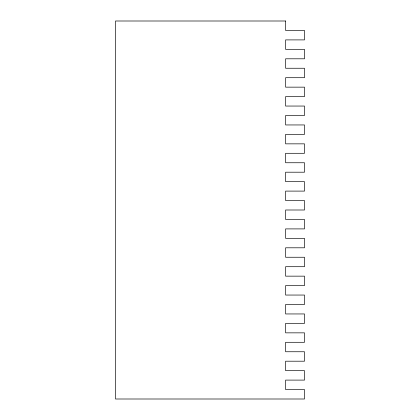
<?xml version="1.0" encoding="UTF-8"?>
<svg xmlns="http://www.w3.org/2000/svg" width="420" height="420" viewBox="0 0 420 420"><rect width="100%" height="100%" fill="white"/><g stroke="black" fill="none" stroke-linecap="round" stroke-linejoin="round"><path stroke-width="0.63" d="M285.6 21L115.5 21L115.5 399L304.5 399L304.5 389.55L285.6 389.55L285.6 380.1L304.5 380.1L304.5 370.65L285.6 370.65L285.6 361.2L304.5 361.2L304.5 351.75L285.6 351.75L285.6 342.3L304.5 342.3L304.5 332.85L285.6 332.85L285.6 323.4L304.5 323.4L304.5 313.95L285.6 313.95L285.6 304.5L304.5 304.5L304.5 295.05L285.6 295.05L285.6 285.6L304.5 285.6L304.5 276.15L285.6 276.15L285.6 266.7L304.5 266.7L304.5 257.25L285.6 257.25L285.6 247.8L304.5 247.8L304.5 238.35L285.6 238.35L285.6 228.9L304.5 228.9L304.5 219.45L285.6 219.45L285.6 210L304.5 210L304.5 200.55L285.6 200.55L285.6 191.1L304.5 191.1L304.5 181.65L285.6 181.65L285.6 172.2L304.5 172.2L304.5 162.75L285.6 162.75L285.6 153.3L304.5 153.3L304.5 143.85L285.6 143.85L285.6 134.4L304.5 134.4L304.5 124.95L285.6 124.95L285.6 115.5L304.5 115.5L304.5 106.05L285.6 106.05L285.6 96.6L304.5 96.6L304.5 87.15L285.6 87.15L285.6 77.7L304.5 77.7L304.5 68.25L285.6 68.25L285.6 58.8L304.5 58.8L304.5 49.35L285.6 49.35L285.6 39.9L304.5 39.9L304.5 30.45L285.6 30.45L285.6 21"/></g></svg>
